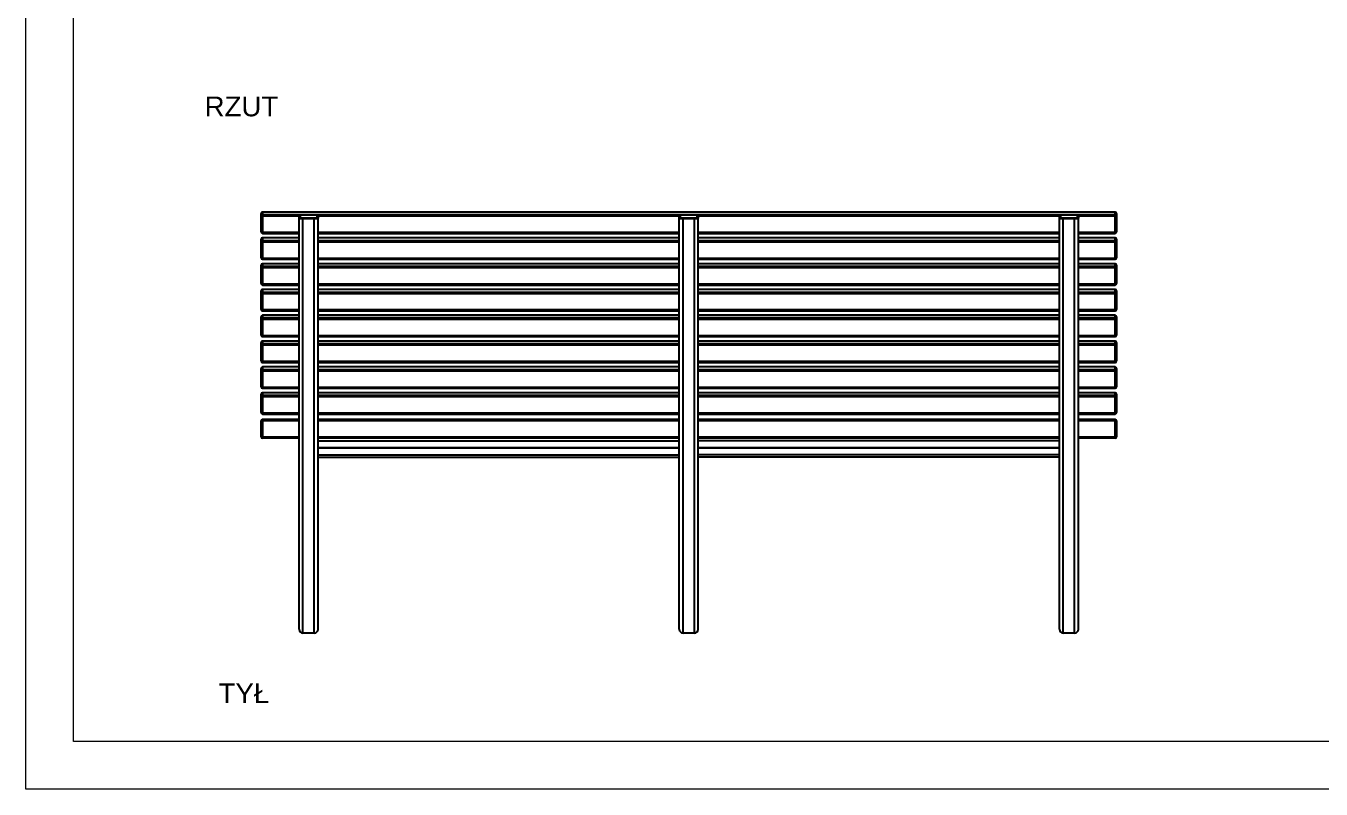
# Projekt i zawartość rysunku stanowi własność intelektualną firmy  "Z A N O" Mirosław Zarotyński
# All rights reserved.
# Model space of a CAD drawing. Header units: millimetres. Extents: x 4581 to 10521, y 581 to 4781.
# Drawn here: x 4581 to 7306, y 581 to 2188 of the extents above; entities that cross this region are included whole.
import ezdxf

# ---------------------------------------------------------------- set-up
doc = ezdxf.new("R2010")
doc.units = ezdxf.units.MM
doc.layers.add('tabelka', color=155, linetype='Continuous')
doc.layers.add('WYMIAR', color=96, linetype='Continuous')

# ---------------------------------------------------------------- blocks, each defined once
blk = doc.blocks.new('tyl')
for p, q in [((1924.7, 85), (1924.7, 90.3)), ((1924.7, 51.4), (1924.7, 85)), ((3721.7, 93.3), (1927.7, 93.3)), ((1927.7, 93.3), (1927.7, 93.2)), ((1927.7, 93.2), (1927.7, 87.9)), ((3721.7, 93.2), (1927.7, 93.2)), ((1927.7, 87.9), (3721.7, 87.9)), ((1927.7, 87.9), (1927.7, 84.5)), ((1927.7, 84.5), (1927.7, 50.9)), ((2004.9, 84.5), (1927.7, 84.5)), ((2004.7, 80.5), (2004.7, 84.2)), ((2009.7, 87.1), (2006.7, 86.7)), ((2006.7, 86.7), (2006.7, 82)), ((2006.7, 82), (2009.7, 81.5)), ((2006.7, 80), (2006.7, 82)), ((2039.7, 87.1), (2009.7, 87.1)), ((2042.7, 86.7), (2039.7, 87.1)), ((2039.7, 81.5), (2042.7, 82)), ((2042.7, 82), (2042.7, 86.7)), ((2042.7, 80), (2042.7, 82)), ((2804.9, 84.5), (2044.5, 84.5)), ((2044.7, 84.2), (2044.7, 80.5)), ((2804.7, 80.5), (2804.7, 84.2)), ((2809.7, 87.1), (2806.7, 86.7)), ((2806.7, 86.7), (2806.7, 82)), ((2806.7, 82), (2809.7, 81.5)), ((2806.7, 80), (2806.7, 82)), ((2839.7, 87.1), (2809.7, 87.1)), ((2842.7, 86.7), (2839.7, 87.1)), ((2839.7, 81.5), (2842.7, 82)), ((2842.7, 82), (2842.7, 86.7)), ((2842.7, 80), (2842.7, 82)), ((3604.9, 84.5), (2844.5, 84.5)), ((2844.7, 84.2), (2844.7, 80.5)), ((3604.7, 80.5), (3604.7, 84.2)), ((3609.7, 87.1), (3606.7, 86.7)), ((3606.7, 86.7), (3606.7, 82)), ((3606.7, 80), (3606.7, 82)), ((3606.7, 82), (3609.7, 81.5)), ((3639.7, 87.1), (3609.7, 87.1)), ((3642.7, 86.7), (3639.7, 87.1)), ((3639.7, 81.5), (3642.7, 82)), ((3642.7, 82), (3642.7, 86.7)), ((3642.7, 80), (3642.7, 82)), ((3721.7, 84.5), (3644.5, 84.5)), ((3644.7, 84.2), (3644.7, 80.5)), ((3721.7, 93.3), (3721.7, 93.2)), ((3721.7, 87.9), (3721.7, 93.2)), ((3721.7, 87.9), (3721.7, 84.5)), ((3721.7, 50.9), (3721.7, 84.5)), ((3724.7, 90.3), (3724.7, 85)), ((3724.7, 85), (3724.7, 51.4)), ((2004.7, -784.9), (2004.7, 80.5)), ((2006.7, 80), (2009.7, 79.5)), ((2009.7, 81.5), (2039.7, 81.5)), ((2009.7, 79.5), (2009.7, 81.5)), ((2009.7, 79.5), (2039.7, 79.5)), ((2036.7, 79.2), (2012.7, 79.2)), ((2012.7, -792.9), (2012.7, 79.2)), ((2036.7, -792.9), (2036.7, 79.2)), ((2039.7, 79.5), (2039.7, 81.5)), ((2039.7, 79.5), (2042.7, 80)), ((2044.7, -784.9), (2044.7, 80.5)), ((2804.7, -784.9), (2804.7, 80.5)), ((2806.7, 80), (2809.7, 79.5)), ((2809.7, 79.5), (2809.7, 81.5)), ((2809.7, 81.5), (2839.7, 81.5)), ((2809.7, 79.5), (2839.7, 79.5)), ((2812.7, -792.9), (2812.7, 79.2)), ((2836.7, 79.2), (2812.7, 79.2)), ((2836.7, -792.9), (2836.7, 79.2)), ((2839.7, 79.5), (2839.7, 81.5)), ((2839.7, 79.5), (2842.7, 80)), ((2844.7, -784.9), (2844.7, 80.5)), ((3604.7, -784.9), (3604.7, 80.5)), ((3606.7, 80), (3609.7, 79.5)), ((3609.7, 79.5), (3609.7, 81.5)), ((3609.7, 81.5), (3639.7, 81.5)), ((3609.7, 79.5), (3639.7, 79.5)), ((3636.7, 79.2), (3612.7, 79.2)), ((3612.7, -792.9), (3612.7, 79.2)), ((3636.7, -792.9), (3636.7, 79.2)), ((3639.7, 79.5), (3639.7, 81.5)), ((3639.7, 79.5), (3642.7, 80)), ((3644.7, -784.9), (3644.7, 80.5)), ((1924.7, 30.6), (1924.7, 36)), ((1924.7, -2.9), (1924.7, 30.6)), ((1927.7, 50.9), (2004.7, 50.9)), ((1927.7, 50.9), (1927.7, 48.4)), ((1927.7, 48.4), (2004.7, 48.4)), ((2004.7, 39), (1927.7, 39)), ((1927.7, 39), (1927.7, 38.9)), ((1927.7, 38.9), (1927.7, 33.6)), ((2004.7, 38.9), (1927.7, 38.9)), ((1927.7, 33.6), (1927.7, 30.2)), ((1927.7, 33.6), (2004.7, 33.6)), ((1927.7, 30.2), (1927.7, -3.4)), ((2004.7, 30.2), (1927.7, 30.2)), ((2044.7, 50.9), (2804.7, 50.9)), ((2044.7, 48.4), (2804.7, 48.4)), ((2804.7, 39), (2044.7, 39)), ((2804.7, 38.9), (2044.7, 38.9)), ((2044.7, 33.6), (2804.7, 33.6)), ((2804.7, 30.2), (2044.7, 30.2)), ((2844.7, 50.9), (3604.7, 50.9)), ((2844.7, 48.4), (3604.7, 48.4)), ((3604.7, 39), (2844.7, 39)), ((3604.7, 38.9), (2844.7, 38.9)), ((2844.7, 33.6), (3604.7, 33.6)), ((3604.7, 30.2), (2844.7, 30.2)), ((3644.7, 50.9), (3721.7, 50.9)), ((3644.7, 48.4), (3721.7, 48.4)), ((3721.7, 39), (3644.7, 39)), ((3721.7, 38.9), (3644.7, 38.9)), ((3644.7, 33.6), (3721.7, 33.6)), ((3721.7, 30.2), (3644.7, 30.2)), ((3721.7, 50.9), (3721.7, 48.4)), ((3721.7, 39), (3721.7, 38.9)), ((3721.7, 33.6), (3721.7, 38.9)), ((3721.7, 33.6), (3721.7, 30.2)), ((3721.7, -3.4), (3721.7, 30.2)), ((3724.7, 36), (3724.7, 30.6)), ((3724.7, 30.6), (3724.7, -2.9)), ((1924.7, -23.7), (1924.7, -18.4)), ((1924.7, -57.3), (1924.7, -23.7)), ((1927.7, -3.4), (2004.7, -3.4)), ((1927.7, -3.4), (1927.7, -5.9)), ((1927.7, -5.9), (2004.7, -5.9)), ((2004.7, -15.4), (1927.7, -15.4)), ((1927.7, -15.4), (1927.7, -20.7)), ((2004.7, -15.4), (1927.7, -15.4)), ((1927.7, -15.4), (1927.7, -15.4)), ((1927.7, -20.7), (1927.7, -24.2)), ((1927.7, -20.7), (2004.7, -20.7)), ((1927.7, -24.2), (1927.7, -57.7)), ((2004.7, -24.2), (1927.7, -24.2)), ((2044.7, -3.4), (2804.7, -3.4)), ((2044.7, -5.9), (2804.7, -5.9)), ((2804.7, -15.4), (2044.7, -15.4)), ((2804.7, -15.4), (2044.7, -15.4)), ((2044.7, -20.7), (2804.7, -20.7)), ((2804.7, -24.2), (2044.7, -24.2)), ((2844.7, -3.4), (3604.7, -3.4)), ((2844.7, -5.9), (3604.7, -5.9)), ((3604.7, -15.4), (2844.7, -15.4)), ((3604.7, -15.4), (2844.7, -15.4)), ((2844.7, -20.7), (3604.7, -20.7)), ((3604.7, -24.2), (2844.7, -24.2)), ((3644.7, -3.4), (3721.7, -3.4)), ((3644.7, -5.9), (3721.7, -5.9)), ((3721.7, -15.4), (3644.7, -15.4)), ((3721.7, -15.4), (3644.7, -15.4)), ((3644.7, -20.7), (3721.7, -20.7)), ((3721.7, -24.2), (3644.7, -24.2)), ((3721.7, -3.4), (3721.7, -5.9)), ((3721.7, -20.7), (3721.7, -15.4)), ((3721.7, -15.4), (3721.7, -15.4)), ((3721.7, -20.7), (3721.7, -24.2)), ((3721.7, -57.7), (3721.7, -24.2)), ((3724.7, -18.4), (3724.7, -23.7)), ((3724.7, -23.7), (3724.7, -57.3)), ((1924.7, -78), (1924.7, -72.7)), ((1924.7, -111.6), (1924.7, -78)), ((1927.7, -57.7), (2004.7, -57.7)), ((1927.7, -57.7), (1927.7, -60.3)), ((1927.7, -60.3), (2004.7, -60.3)), ((2004.7, -69.7), (1927.7, -69.7)), ((1927.7, -69.7), (1927.7, -75)), ((2004.7, -69.7), (1927.7, -69.7)), ((1927.7, -69.7), (1927.7, -69.7)), ((1927.7, -75), (1927.7, -78.5)), ((1927.7, -75), (2004.7, -75)), ((1927.7, -78.5), (1927.7, -112.1)), ((2004.7, -78.5), (1927.7, -78.5)), ((2044.7, -57.7), (2804.7, -57.7)), ((2044.7, -60.3), (2804.7, -60.3)), ((2804.7, -69.7), (2044.7, -69.7)), ((2804.7, -69.7), (2044.7, -69.7)), ((2044.7, -75), (2804.7, -75)), ((2804.7, -78.5), (2044.7, -78.5)), ((2844.7, -57.7), (3604.7, -57.7)), ((2844.7, -60.3), (3604.7, -60.3)), ((3604.7, -69.7), (2844.7, -69.7)), ((3604.7, -69.7), (2844.7, -69.7)), ((2844.7, -75), (3604.7, -75)), ((3604.7, -78.5), (2844.7, -78.5)), ((3644.7, -57.7), (3721.7, -57.7)), ((3644.7, -60.3), (3721.7, -60.3)), ((3721.7, -69.7), (3644.7, -69.7)), ((3721.7, -69.7), (3644.7, -69.7)), ((3644.7, -75), (3721.7, -75)), ((3721.7, -78.5), (3644.7, -78.5)), ((3721.7, -57.7), (3721.7, -60.3)), ((3721.7, -75), (3721.7, -69.7)), ((3721.7, -69.7), (3721.7, -69.7)), ((3721.7, -75), (3721.7, -78.5)), ((3721.7, -112.1), (3721.7, -78.5)), ((3724.7, -72.7), (3724.7, -78)), ((3724.7, -78), (3724.7, -111.6)), ((1924.7, -132.3), (1924.7, -127)), ((1924.7, -165.9), (1924.7, -132.3)), ((1927.7, -112.1), (2004.7, -112.1)), ((1927.7, -112.1), (1927.7, -114.6)), ((1927.7, -114.6), (2004.7, -114.6)), ((2004.7, -124), (1927.7, -124)), ((1927.7, -124), (1927.7, -124.1)), ((1927.7, -124.1), (1927.7, -129.4)), ((2004.7, -124.1), (1927.7, -124.1)), ((1927.7, -129.4), (1927.7, -132.8)), ((1927.7, -129.4), (2004.7, -129.4)), ((1927.7, -132.8), (1927.7, -166.4)), ((2004.7, -132.8), (1927.7, -132.8)), ((2044.7, -112.1), (2804.7, -112.1)), ((2044.7, -114.6), (2804.7, -114.6)), ((2804.7, -124), (2044.7, -124)), ((2804.7, -124.1), (2044.7, -124.1)), ((2044.7, -129.4), (2804.7, -129.4)), ((2804.7, -132.8), (2044.7, -132.8)), ((2844.7, -112.1), (3604.7, -112.1)), ((2844.7, -114.6), (3604.7, -114.6)), ((3604.7, -124), (2844.7, -124)), ((3604.7, -124.1), (2844.7, -124.1)), ((2844.7, -129.4), (3604.7, -129.4)), ((3604.7, -132.8), (2844.7, -132.8)), ((3644.7, -112.1), (3721.7, -112.1)), ((3644.7, -114.6), (3721.7, -114.6)), ((3721.7, -124), (3644.7, -124)), ((3721.7, -124.1), (3644.7, -124.1)), ((3644.7, -129.4), (3721.7, -129.4)), ((3721.7, -132.8), (3644.7, -132.8)), ((3721.7, -112.1), (3721.7, -114.6)), ((3721.7, -124), (3721.7, -124.1)), ((3721.7, -129.4), (3721.7, -124.1)), ((3721.7, -129.4), (3721.7, -132.8)), ((3721.7, -166.4), (3721.7, -132.8)), ((3724.7, -127), (3724.7, -132.3)), ((3724.7, -132.3), (3724.7, -165.9)), ((1924.7, -186.7), (1924.7, -181.3)), ((1924.7, -220.2), (1924.7, -186.7)), ((1927.7, -166.4), (2004.7, -166.4)), ((1927.7, -166.4), (1927.7, -168.9)), ((1927.7, -168.9), (2004.7, -168.9)), ((2004.7, -178.3), (1927.7, -178.3)), ((1927.7, -178.3), (1927.7, -178.4)), ((1927.7, -178.4), (1927.7, -183.7)), ((2004.7, -178.4), (1927.7, -178.4)), ((1927.7, -183.7), (1927.7, -187.1)), ((1927.7, -183.7), (2004.7, -183.7)), ((1927.7, -187.1), (1927.7, -220.7)), ((2004.7, -187.1), (1927.7, -187.1)), ((2044.7, -166.4), (2804.7, -166.4)), ((2044.7, -168.9), (2804.7, -168.9)), ((2804.7, -178.3), (2044.7, -178.3)), ((2804.7, -178.4), (2044.7, -178.4)), ((2044.7, -183.7), (2804.7, -183.7)), ((2804.7, -187.1), (2044.7, -187.1)), ((2844.7, -166.4), (3604.7, -166.4)), ((2844.7, -168.9), (3604.7, -168.9)), ((3604.7, -178.3), (2844.7, -178.3)), ((3604.7, -178.4), (2844.7, -178.4)), ((2844.7, -183.7), (3604.7, -183.7)), ((3604.7, -187.1), (2844.7, -187.1)), ((3644.7, -166.4), (3721.7, -166.4)), ((3644.7, -168.9), (3721.7, -168.9)), ((3721.7, -178.3), (3644.7, -178.3)), ((3721.7, -178.4), (3644.7, -178.4)), ((3644.7, -183.7), (3721.7, -183.7)), ((3721.7, -187.1), (3644.7, -187.1)), ((3721.7, -166.4), (3721.7, -168.9)), ((3721.7, -178.3), (3721.7, -178.4)), ((3721.7, -183.7), (3721.7, -178.4)), ((3721.7, -183.7), (3721.7, -187.1)), ((3721.7, -220.7), (3721.7, -187.1)), ((3724.7, -181.3), (3724.7, -186.7)), ((3724.7, -186.7), (3724.7, -220.2)), ((1924.7, -241), (1924.7, -235.7)), ((1924.7, -274.6), (1924.7, -241)), ((1927.7, -220.7), (2004.7, -220.7)), ((1927.7, -220.7), (1927.7, -223.2)), ((1927.7, -223.2), (2004.7, -223.2)), ((2004.7, -232.7), (1927.7, -232.7)), ((1927.7, -232.7), (1927.7, -238)), ((2004.7, -232.7), (1927.7, -232.7)), ((1927.7, -232.7), (1927.7, -232.7)), ((1927.7, -238), (1927.7, -241.4)), ((1927.7, -238), (2004.7, -238)), ((1927.7, -241.4), (1927.7, -275)), ((2004.7, -241.4), (1927.7, -241.4)), ((2044.7, -220.7), (2804.7, -220.7)), ((2044.7, -223.2), (2804.7, -223.2)), ((2804.7, -232.7), (2044.7, -232.7)), ((2804.7, -232.7), (2044.7, -232.7)), ((2044.7, -238), (2804.7, -238)), ((2804.7, -241.4), (2044.7, -241.4)), ((2844.7, -220.7), (3604.7, -220.7)), ((2844.7, -223.2), (3604.7, -223.2)), ((3604.7, -232.7), (2844.7, -232.7)), ((3604.7, -232.7), (2844.7, -232.7)), ((2844.7, -238), (3604.7, -238)), ((3604.7, -241.4), (2844.7, -241.4)), ((3644.7, -220.7), (3721.7, -220.7)), ((3644.7, -223.2), (3721.7, -223.2)), ((3721.7, -232.7), (3644.7, -232.7)), ((3721.7, -232.7), (3644.7, -232.7)), ((3644.7, -238), (3721.7, -238)), ((3721.7, -241.4), (3644.7, -241.4)), ((3721.7, -220.7), (3721.7, -223.2)), ((3721.7, -238), (3721.7, -232.7)), ((3721.7, -232.7), (3721.7, -232.7)), ((3721.7, -238), (3721.7, -241.4)), ((3721.7, -275), (3721.7, -241.4)), ((3724.7, -235.7), (3724.7, -241)), ((3724.7, -241), (3724.7, -274.6)), ((1924.7, -295.3), (1924.7, -290)), ((1924.7, -328.9), (1924.7, -295.3)), ((1927.7, -275), (2004.7, -275)), ((1927.7, -275), (1927.7, -277.6)), ((1927.7, -277.6), (2004.7, -277.6)), ((2004.7, -287), (1927.7, -287)), ((1927.7, -287), (1927.7, -292.3)), ((2004.7, -287), (1927.7, -287)), ((1927.7, -287), (1927.7, -287)), ((1927.7, -292.3), (1927.7, -295.8)), ((1927.7, -292.3), (2004.7, -292.3)), ((1927.7, -295.8), (1927.7, -329.4)), ((2004.7, -295.8), (1927.7, -295.8)), ((2044.7, -275), (2804.7, -275)), ((2044.7, -277.6), (2804.7, -277.6)), ((2804.7, -287), (2044.7, -287)), ((2804.7, -287), (2044.7, -287)), ((2044.7, -292.3), (2804.7, -292.3)), ((2804.7, -295.8), (2044.7, -295.8)), ((2844.7, -275), (3604.7, -275)), ((2844.7, -277.6), (3604.7, -277.6)), ((3604.7, -287), (2844.7, -287)), ((3604.7, -287), (2844.7, -287)), ((2844.7, -292.3), (3604.7, -292.3)), ((3604.7, -295.8), (2844.7, -295.8)), ((3644.7, -275), (3721.7, -275)), ((3644.7, -277.6), (3721.7, -277.6)), ((3721.7, -287), (3644.7, -287)), ((3721.7, -287), (3644.7, -287)), ((3644.7, -292.3), (3721.7, -292.3)), ((3721.7, -295.8), (3644.7, -295.8)), ((3721.7, -275), (3721.7, -277.6)), ((3721.7, -292.3), (3721.7, -287)), ((3721.7, -287), (3721.7, -287)), ((3721.7, -292.3), (3721.7, -295.8)), ((3721.7, -329.4), (3721.7, -295.8)), ((3724.7, -290), (3724.7, -295.3)), ((3724.7, -295.3), (3724.7, -328.9)), ((1927.7, -345.9), (1924.7, -345.9)), ((1924.7, -379.9), (1924.7, -345.9)), ((1927.7, -329.4), (2004.7, -329.4)), ((1927.7, -329.4), (1927.7, -331.9)), ((1927.7, -331.9), (2004.7, -331.9)), ((1927.7, -342.9), (2004.7, -342.9)), ((1927.7, -342.9), (1927.7, -345.9)), ((1927.7, -345.9), (1927.7, -379.9)), ((2004.7, -345.9), (1927.7, -345.9)), ((2044.7, -329.4), (2804.7, -329.4)), ((2044.7, -331.9), (2804.7, -331.9)), ((2044.7, -342.9), (2804.7, -342.9)), ((2804.7, -345.9), (2044.7, -345.9)), ((2844.7, -329.4), (3604.7, -329.4)), ((2844.7, -331.9), (3604.7, -331.9)), ((2844.7, -342.9), (3604.7, -342.9)), ((3604.7, -345.9), (2844.7, -345.9)), ((3644.7, -329.4), (3721.7, -329.4)), ((3644.7, -331.9), (3721.7, -331.9)), ((3644.7, -342.9), (3721.7, -342.9)), ((3721.7, -345.9), (3644.7, -345.9)), ((3721.7, -329.4), (3721.7, -331.9)), ((3721.7, -342.9), (3721.7, -345.9)), ((3721.7, -379.9), (3721.7, -345.9)), ((3724.7, -345.9), (3721.7, -345.9)), ((3724.7, -345.9), (3724.7, -379.9)), ((1927.7, -379.9), (1924.7, -379.9)), ((1927.7, -379.9), (1927.7, -382.9)), ((1927.7, -379.9), (2004.7, -379.9)), ((2044.7, -379.9), (2804.7, -379.9)), ((2844.7, -379.9), (3604.7, -379.9)), ((3644.7, -379.9), (3721.7, -379.9)), ((3721.7, -379.9), (3721.7, -382.9)), ((3724.7, -379.9), (3721.7, -379.9)), ((2004.7, -382.9), (1927.7, -382.9)), ((2804.7, -382.9), (2044.7, -382.9)), ((2044.7, -388.1), (2804.7, -388.1)), ((2804.7, -402.9), (2044.7, -402.9)), ((2044.7, -402.9), (2804.7, -402.9)), ((3604.7, -382.9), (2844.7, -382.9)), ((3604.7, -388.1), (2844.7, -388.1)), ((2844.7, -402.9), (3604.7, -402.9)), ((3604.7, -402.9), (2844.7, -402.9)), ((3721.7, -382.9), (3644.7, -382.9)), ((2044.7, -417.7), (2804.7, -417.7)), ((2044.7, -422.9), (2804.7, -422.9)), ((3604.7, -417.7), (2844.7, -417.7)), ((3604.7, -422.9), (2844.7, -422.9)), ((2036.7, -792.9), (2012.7, -792.9)), ((2836.7, -792.9), (2812.7, -792.9)), ((3636.7, -792.9), (3612.7, -792.9))]:
    blk.add_line(p, q)
at = {"flags": 128}
for points in [[(2012.7, 79.2), (2011.1, 79.2), (2009.6, 79.3), (2008.2, 79.4), (2007, 79.6), (2006, 79.8), (2005.3, 80), (2004.8, 80.2), (2004.7, 80.5)], [(2044.7, 80.5), (2044.5, 80.2), (2044.1, 80), (2043.3, 79.8), (2042.3, 79.6), (2041.1, 79.4), (2039.7, 79.3), (2038.2, 79.2), (2036.7, 79.2)], [(2812.7, 79.2), (2811.1, 79.2), (2809.6, 79.3), (2808.2, 79.4), (2807, 79.6), (2806, 79.8), (2805.3, 80), (2804.8, 80.2), (2804.7, 80.5)], [(2844.7, 80.5), (2844.5, 80.2), (2844.1, 80), (2843.3, 79.8), (2842.3, 79.6), (2841.1, 79.4), (2839.7, 79.3), (2838.2, 79.2), (2836.7, 79.2)], [(3612.7, 79.2), (3611.1, 79.2), (3609.6, 79.3), (3608.2, 79.4), (3607, 79.6), (3606, 79.8), (3605.3, 80), (3604.8, 80.2), (3604.7, 80.5)], [(3644.7, 80.5), (3644.5, 80.2), (3644.1, 80), (3643.3, 79.8), (3642.3, 79.6), (3641.1, 79.4), (3639.7, 79.3), (3638.2, 79.2), (3636.7, 79.2)]]:
    blk.add_lwpolyline(points, dxfattribs=at)
for centre, radius, start, end in [((1927.7, 90.3), 3, 90, 180), ((1927.7, 90.3), 2.98, 89.648, 179.6423), ((1927.7, 84.9), 2.98, 89.6471, 179.6432), ((1927, 89.6), 5.2, 244.1274, 278.0908), ((2006.6, 82.3), 2.73, 89.1411, 135.8263), ((2042.7, 82.3), 2.73, 44.1737, 90.8589), ((2806.6, 82.3), 2.73, 89.1409, 135.8258), ((2842.7, 82.3), 2.73, 44.1746, 90.8575), ((3606.6, 82.3), 2.73, 89.1401, 135.8277), ((3642.7, 82.3), 2.73, 44.1749, 90.8572), ((3721.7, 90.3), 3, 0, 90), ((3721.7, 90.3), 2.98, 0.3593, 90.3509), ((3721.7, 84.9), 2.98, 0.3584, 90.3518), ((3722.4, 89.6), 5.2, 261.9102, 295.8714), ((1927.7, 51.4), 3, 180, 270), ((1927, 56.1), 5.2, 244.1274, 278.0908), ((1927.7, 36), 3, 90, 180), ((1927.7, 35.9), 2.98, 89.6474, 179.6429), ((1927.7, 30.6), 2.98, 89.648, 179.6423), ((1927, 35.3), 5.2, 244.126, 278.0911), ((3721.7, 51.4), 3, 270, 0), ((3722.4, 56.1), 5.2, 261.9102, 295.8714), ((3721.7, 36), 3, 0, 90), ((3721.7, 35.9), 2.98, 0.3587, 90.3514), ((3721.7, 30.6), 2.98, 0.3593, 90.3509), ((3722.4, 35.3), 5.2, 261.9099, 295.8728), ((1927.7, -2.9), 3, 180, 270), ((1927, 1.7), 5.2, 244.1257, 278.0926), ((1927.7, -18.4), 3, 90, 180), ((1927.7, -18.4), 2.98, 89.6471, 179.6432), ((1927.7, -23.7), 2.98, 89.6474, 179.6429), ((1927, -19), 5.2, 244.1257, 278.0926), ((3721.7, -2.9), 3, 270, 0), ((3722.4, 1.7), 5.2, 261.9084, 295.8732), ((3721.7, -18.4), 3, 0, 90), ((3721.7, -18.4), 2.98, 0.3584, 90.3518), ((3721.7, -23.7), 2.98, 0.3587, 90.3514), ((3722.4, -19), 5.2, 261.9084, 295.8732), ((1927.7, -57.3), 3, 180, 270), ((1927, -52.6), 5.2, 244.1274, 278.0908), ((1927.7, -72.7), 3, 90, 180), ((1927.7, -72.7), 2.98, 89.648, 179.6423), ((1927.7, -78), 2.98, 89.6471, 179.6432), ((1927, -73.3), 5.2, 244.1274, 278.0908), ((3721.7, -57.3), 3, 270, 0), ((3722.4, -52.6), 5.2, 261.9102, 295.8714), ((3721.7, -72.7), 3, 0, 90), ((3721.7, -72.7), 2.98, 0.3593, 90.3509), ((3721.7, -78), 2.98, 0.3584, 90.3518), ((3722.4, -73.3), 5.2, 261.9102, 295.8714), ((1927.7, -111.6), 3, 180, 270), ((1927, -106.9), 5.2, 244.1274, 278.0908), ((1927.7, -127), 3, 90, 180), ((1927.7, -127), 2.98, 89.6474, 179.6429), ((1927.7, -132.4), 2.98, 89.648, 179.6423), ((1927, -127.7), 5.2, 244.126, 278.0911), ((3721.7, -111.6), 3, 270, 0), ((3722.4, -106.9), 5.2, 261.9102, 295.8714), ((3721.7, -127), 3, 0, 90), ((3721.7, -127), 2.98, 0.3587, 90.3514), ((3721.7, -132.4), 2.98, 0.3593, 90.3509), ((3722.4, -127.7), 5.2, 261.9099, 295.8728), ((1927.7, -165.9), 3, 180, 270), ((1927, -161.2), 5.2, 244.127, 278.0913), ((1927.7, -181.3), 3, 90, 180), ((1927.7, -181.4), 2.98, 89.6478, 179.6425), ((1927.7, -186.7), 2.98, 89.6475, 179.6428), ((1927, -182), 5.2, 244.1266, 278.0917), ((3721.7, -165.9), 3, 270, 0), ((3722.4, -161.2), 5.2, 261.9097, 295.8719), ((3721.7, -181.3), 3, 0, 90), ((3721.7, -181.4), 2.98, 0.3591, 90.351), ((3721.7, -186.7), 2.98, 0.3588, 90.3513), ((3722.4, -182), 5.2, 261.9093, 295.8723), ((1927.7, -220.2), 3, 180, 270), ((1927, -215.6), 5.2, 244.1266, 278.0917), ((1927.7, -235.7), 3, 90, 180), ((1927.7, -235.7), 2.98, 89.6472, 179.643), ((1927.7, -241), 2.98, 89.6478, 179.6425), ((1927, -236.3), 5.2, 244.1267, 278.091), ((3721.7, -220.2), 3, 270, 0), ((3722.4, -215.6), 5.2, 261.9093, 295.8723), ((3721.7, -235.7), 3, 0, 90), ((3721.7, -235.7), 2.98, 0.3586, 90.3516), ((3721.7, -241), 2.98, 0.3591, 90.351), ((3722.4, -236.3), 5.2, 261.91, 295.8721), ((1927.7, -274.6), 3, 180, 270), ((1927, -269.9), 5.2, 244.1262, 278.0918), ((1927.7, -290), 3, 90, 180), ((1927.7, -290), 2.98, 89.6475, 179.6428), ((1927.7, -295.3), 2.98, 89.6472, 179.6429), ((1927, -290.6), 5.2, 244.1262, 278.0918), ((3721.7, -274.6), 3, 270, 0), ((3722.4, -269.9), 5.2, 261.9092, 295.8726), ((3721.7, -290), 3, 0, 90), ((3721.7, -290), 2.98, 0.3588, 90.3514), ((3721.7, -295.3), 2.98, 0.3587, 90.3516), ((3722.4, -290.6), 5.2, 261.9092, 295.8726), ((1927.7, -328.9), 3, 180, 270), ((1927, -324.2), 5.2, 244.1267, 278.0913), ((1927.7, -345.9), 3, 90, 180), ((3721.7, -328.9), 3, 270, 0), ((3722.4, -324.2), 5.2, 261.9097, 295.8722), ((3721.7, -345.9), 3, 0, 90), ((1927.7, -379.9), 3, 180, 270), ((3721.7, -379.9), 3, 270, 0), ((2012.7, -784.9), 8, 180, 270), ((2036.7, -784.9), 8, 270, 0), ((2812.7, -784.9), 8, 180, 270), ((2836.7, -784.9), 8, 270, 0), ((3612.7, -784.9), 8, 180, 270), ((3636.7, -784.9), 8, 270, 0)]:
    blk.add_arc(centre, radius, start, end)

msp = doc.modelspace()

# ---------------------------------------------------------------- linework, layer by layer
at = {"layer": 'tabelka', "lineweight": 5}
for points in [[(4580.65, 4781.17), (10520.65, 4781.17), (10520.65, 581.17), (4580.65, 581.17)], [(4680.65, 4681.17), (10420.65, 4681.17), (10420.65, 681.17), (4680.65, 681.17)]]:
    msp.add_lwpolyline(points, close=True, dxfattribs=at)

# ---------------------------------------------------------------- block references
msp.add_blockref('tyl', (3150.87, 1702.65))

# ---------------------------------------------------------------- texts
at = {"layer": 'WYMIAR', "char_height": 41.5951, "width": 196.5247, "attachment_point": 1}
for s, insert in [('{\\f@Arial Unicode MS|b0|i0|c238|p34;RZUT}', (4956.75, 2039.14)), ('{\\f@Arial Unicode MS|b0|i0|c238|p34;TYŁ}', (4986.12, 803.85))]:
    msp.add_mtext(s, dxfattribs=dict(at, insert=insert))

doc.saveas('drawing.dxf')
